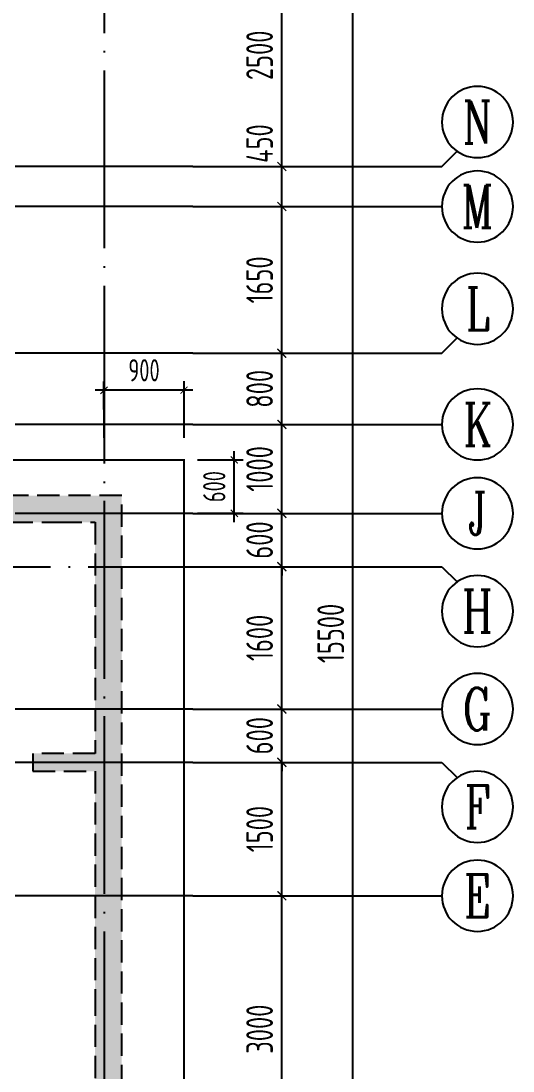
# Model space of a CAD drawing. Extents: x -1058961 to 23600, y -449123 to 2751847.
# Drawn here: x -483028 to -477494, y 23394 to 35201 of the extents above; entities that cross this region are included whole.
import ezdxf
from ezdxf.enums import TextEntityAlignment as Align

# ---------------------------------------------------------------- set-up
doc = ezdxf.new("R2010")
doc.units = 0
doc.header["$LTSCALE"] = 1000
doc.linetypes.add('DASH', pattern=[0.35, 0.25, -0.1])
doc.linetypes.add('DOTE', pattern=[2.42, 2, -0.2, 0.02, -0.2])
doc.layers.get('0').update_dxf_attribs({"linetype": 'CONTINUOUS'})
doc.layers.get('DEFPOINTS').update_dxf_attribs({"linetype": 'CONTINUOUS'})
for name, color, linetype in [('A-AXIS', 1, 'CONTINUOUS'), ('A-DOTE', 10, 'DOTE'), ('AXIS_NUM', 7, 'CONTINUOUS'), ('S-J基础底板', 5, 'CONTINUOUS'), ('S-J基础底板标注', 3, 'CONTINUOUS'), ('S-Q墙填充', 252, 'CONTINUOUS'), ('S-Q墙实线', 6, 'CONTINUOUS'), ('S-Q墙虚线', 6, 'DASH'), ('S-Y一般标注', 3, 'CONTINUOUS')]:
    doc.layers.add(name, color=color, linetype=linetype)
doc.styles.add('TSSD_Axis', font='complex.shx', dxfattribs={"width": 0.7, "bigfont": 'hztxt.shx'})
doc.styles.add('TSSD_DIMENSION', font='Tssdeng.shx', dxfattribs={"width": 0.7, "bigfont": 'tssdchn.shx'})
doc.dimstyles.new('TSSD_100_100', dxfattribs={"dimtxt": 300, "dimasz": 100, "dimexe": 100, "dimexo": 250, "dimgap": 100, "dimtad": 1, "dimdec": 0, "dimzin": 0, "dimdsep": 46, "dimtxsty": 'TSSD_DIMENSION', "dimblk": 'ARCHTICK', "dimcen": 0, "dimdle": 100, "dimclrt": 7, "dimadec": 0, "dimazin": 0, "dimtfac": 1, "dimtdec": 0, "dimtix": 1, "dimtmove": 2, "dimatfit": 3, "dimldrblk": 'ARCHTICK', "dimfxl": 0, "dimtolj": 1, "dimtzin": 0, "dimarcsym": 0})
doc.dimstyles.new('TSSD_100_100$0', dxfattribs={"dimtxt": 300, "dimasz": 80, "dimexe": 100, "dimexo": 250, "dimgap": 100, "dimtad": 1, "dimdec": 0, "dimzin": 0, "dimdsep": 46, "dimtxsty": 'TSSD_DIMENSION', "dimblk": 'ARCHTICK', "dimcen": 0, "dimdle": 100, "dimclrd": 3, "dimclre": 3, "dimclrt": 7, "dimadec": 0, "dimazin": 0, "dimtfac": 1, "dimtdec": 0, "dimtix": 1, "dimtmove": 2, "dimatfit": 3, "dimldrblk": 'ARCHTICK', "dimfxl": 0, "dimtolj": 1, "dimtzin": 0, "dimarcsym": 0})

# ---------------------------------------------------------------- blocks, each defined once
blk = doc.blocks.new('_ArchTick')
at = {"color": 0, "linetype": 'ByBlock', "const_width": 0.15}
blk.add_lwpolyline([(-0.5, -0.5), (0.5, 0.5)], dxfattribs=at)
blk = doc.blocks.new('*D614')
at = {"layer": 'DEFPOINTS', "color": 0}
for p in [(-482094, 31048), (-482093, 30264), (-481193, 30265)]:
    blk.add_point(p, dxfattribs=at)
at = {"layer": 'S-J基础底板标注', "color": 3, "lineweight": -2}
for p, q in [((-482093, 30514), (-482094, 31148)), ((-481193, 30515), (-481194, 31149)), ((-481094, 31049), (-482194, 31048))]:
    blk.add_line(p, q, dxfattribs=at)
at = {"layer": 'S-J基础底板标注', "color": 3, "lineweight": -2, "xscale": 80, "yscale": 80, "zscale": 80}
for p, rotation in [((-482094, 31048), 180.0636639268293), ((-481194, 31049), 0.06366392682928712)]:
    blk.add_blockref('_ArchTick', p, dxfattribs=dict(at, rotation=rotation))
at = {"layer": 'S-J基础底板标注', "color": 7, "insert": (-481644, 31273), "char_height": 250, "attachment_point": 5, "rotation": 0.0637, "style": 'TSSD_DIMENSION'}
blk.add_mtext('\\A1;900', dxfattribs=at)
blk = doc.blocks.new('*D650')
at = {"layer": 'DEFPOINTS', "color": 0}
for p in [(-481293, 30265), (-480629, 30265), (-481293, 29665)]:
    blk.add_point(p, dxfattribs=at)
at = {"layer": 'S-J基础底板标注', "color": 3, "lineweight": -2}
for p, q in [((-480629, 29565), (-480629, 30365)), ((-481043, 30265), (-480529, 30265)), ((-481043, 29665), (-480529, 29665))]:
    blk.add_line(p, q, dxfattribs=at)
at = {"layer": 'S-J基础底板标注', "color": 3, "lineweight": -2, "xscale": 80, "yscale": 80, "zscale": 80}
for p, rotation in [((-480629, 30265), 90), ((-480629, 29665), 270)]:
    blk.add_blockref('_ArchTick', p, dxfattribs=dict(at, rotation=rotation))
at = {"layer": 'S-J基础底板标注', "color": 7, "insert": (-480854, 29965), "char_height": 250, "attachment_point": 5, "rotation": 90, "style": 'TSSD_DIMENSION'}
blk.add_mtext('\\A1;600', dxfattribs=at)
blk = doc.blocks.new('ts_axno')
at = {"color": 0, "linetype": 'ByBlock', "lineweight": -2}
blk.add_circle((0, 0), 0.5, dxfattribs=at)
at = {"color": 0, "linetype": 'ByBlock', "lineweight": -2, "style": 'TSSD_Axis', "width": 0.7}
blk.add_attdef('A', text='', height=0.6, dxfattribs=at).set_placement((0, 0), align=Align.MIDDLE_CENTER)
blk = doc.blocks.new('*D3182')
at = {"layer": 'DEFPOINTS', "color": 0}
for p in [(55600, 10900), (56600, 10900), (55600, 9400)]:
    blk.add_point(p, dxfattribs=at)
at = {"layer": 'S-Y一般标注', "color": 0, "lineweight": -2}
for p, q in [((56600, 9300), (56600, 11000)), ((55850, 10900), (56700, 10900)), ((55850, 9400), (56700, 9400))]:
    blk.add_line(p, q, dxfattribs=at)
at = {"layer": 'S-Y一般标注', "color": 0, "lineweight": -2, "xscale": 100, "yscale": 100, "zscale": 100}
for p, rotation in [((56600, 10900), 90), ((56600, 9400), 270)]:
    blk.add_blockref('_ArchTick', p, dxfattribs=dict(at, rotation=rotation))
at = {"layer": 'S-Y一般标注', "color": 7, "insert": (56350, 10150), "char_height": 300, "attachment_point": 5, "rotation": 90, "style": 'TSSD_DIMENSION'}
blk.add_mtext('\\A1;1500', dxfattribs=at)
blk = doc.blocks.new('*D3183')
at = {"layer": 'DEFPOINTS', "color": 0}
for p in [(55600, 11500), (56600, 11500), (55600, 10900)]:
    blk.add_point(p, dxfattribs=at)
at = {"layer": 'S-Y一般标注', "color": 0, "lineweight": -2}
for p, q in [((56600, 11500), (56600, 11600)), ((55850, 11500), (56700, 11500)), ((56600, 10900), (56600, 11500)), ((55850, 10900), (56700, 10900)), ((56600, 10900), (56600, 10800))]:
    blk.add_line(p, q, dxfattribs=at)
at = {"layer": 'S-Y一般标注', "color": 0, "lineweight": -2, "xscale": 100, "yscale": 100, "zscale": 100}
for p, rotation in [((56600, 11500), 270), ((56600, 10900), 90)]:
    blk.add_blockref('_ArchTick', p, dxfattribs=dict(at, rotation=rotation))
at = {"layer": 'S-Y一般标注', "color": 7, "insert": (56350, 11200), "char_height": 300, "attachment_point": 5, "rotation": 90, "style": 'TSSD_DIMENSION'}
blk.add_mtext('\\A1;600', dxfattribs=at)
blk = doc.blocks.new('*D3184')
at = {"layer": 'DEFPOINTS', "color": 0}
for p in [(55600, 13100), (56600, 13100), (55600, 11500)]:
    blk.add_point(p, dxfattribs=at)
at = {"layer": 'S-Y一般标注', "color": 0, "lineweight": -2}
for p, q in [((56600, 11400), (56600, 13200)), ((55850, 13100), (56700, 13100)), ((55850, 11500), (56700, 11500))]:
    blk.add_line(p, q, dxfattribs=at)
at = {"layer": 'S-Y一般标注', "color": 0, "lineweight": -2, "xscale": 100, "yscale": 100, "zscale": 100}
for p, rotation in [((56600, 13100), 90), ((56600, 11500), 270)]:
    blk.add_blockref('_ArchTick', p, dxfattribs=dict(at, rotation=rotation))
at = {"layer": 'S-Y一般标注', "color": 7, "insert": (56350, 12300), "char_height": 300, "attachment_point": 5, "rotation": 90, "style": 'TSSD_DIMENSION'}
blk.add_mtext('\\A1;1600', dxfattribs=at)
blk = doc.blocks.new('*D3185')
at = {"layer": 'DEFPOINTS', "color": 0}
for p in [(55600, 13700), (56600, 13700), (55600, 13100)]:
    blk.add_point(p, dxfattribs=at)
at = {"layer": 'S-Y一般标注', "color": 0, "lineweight": -2}
for p, q in [((55850, 13700), (56700, 13700)), ((56600, 13700), (56600, 13800)), ((56600, 13100), (56600, 13700)), ((55850, 13100), (56700, 13100)), ((56600, 13100), (56600, 13000))]:
    blk.add_line(p, q, dxfattribs=at)
at = {"layer": 'S-Y一般标注', "color": 0, "lineweight": -2, "xscale": 100, "yscale": 100, "zscale": 100}
for p, rotation in [((56600, 13700), 270), ((56600, 13100), 90)]:
    blk.add_blockref('_ArchTick', p, dxfattribs=dict(at, rotation=rotation))
at = {"layer": 'S-Y一般标注', "color": 7, "insert": (56350, 13400), "char_height": 300, "attachment_point": 5, "rotation": 90, "style": 'TSSD_DIMENSION'}
blk.add_mtext('\\A1;600', dxfattribs=at)
blk = doc.blocks.new('*D3186')
at = {"layer": 'DEFPOINTS', "color": 0}
for p in [(55600, 14700), (56600, 14700), (55600, 13700)]:
    blk.add_point(p, dxfattribs=at)
at = {"layer": 'S-Y一般标注', "color": 0, "lineweight": -2}
for p, q in [((56600, 13600), (56600, 14800)), ((55850, 14700), (56700, 14700)), ((55850, 13700), (56700, 13700))]:
    blk.add_line(p, q, dxfattribs=at)
at = {"layer": 'S-Y一般标注', "color": 0, "lineweight": -2, "xscale": 100, "yscale": 100, "zscale": 100}
for p, rotation in [((56600, 14700), 90), ((56600, 13700), 270)]:
    blk.add_blockref('_ArchTick', p, dxfattribs=dict(at, rotation=rotation))
at = {"layer": 'S-Y一般标注', "color": 7, "insert": (56350, 14200), "char_height": 300, "attachment_point": 5, "rotation": 90, "style": 'TSSD_DIMENSION'}
blk.add_mtext('\\A1;1000', dxfattribs=at)
blk = doc.blocks.new('*D3187')
at = {"layer": 'DEFPOINTS', "color": 0}
for p in [(55600, 20100), (57400, 20100), (55600, 4600)]:
    blk.add_point(p, dxfattribs=at)
at = {"layer": 'S-Y一般标注', "color": 0, "lineweight": -2}
for p, q in [((57400, 4500), (57400, 20200)), ((55850, 20100), (57500, 20100)), ((55850, 4600), (57500, 4600))]:
    blk.add_line(p, q, dxfattribs=at)
at = {"layer": 'S-Y一般标注', "color": 0, "lineweight": -2, "xscale": 100, "yscale": 100, "zscale": 100}
for p, rotation in [((57400, 20100), 90), ((57400, 4600), 270)]:
    blk.add_blockref('_ArchTick', p, dxfattribs=dict(at, rotation=rotation))
at = {"layer": 'S-Y一般标注', "color": 7, "insert": (57150, 12350), "char_height": 300, "attachment_point": 5, "rotation": 90, "style": 'TSSD_DIMENSION'}
blk.add_mtext('\\A1;15500', dxfattribs=at)
blk = doc.blocks.new('*D3188')
at = {"layer": 'DEFPOINTS', "color": 0}
for p in [(55600, 15500), (56600, 15500), (55600, 14700)]:
    blk.add_point(p, dxfattribs=at)
at = {"layer": 'S-Y一般标注', "color": 0, "lineweight": -2}
for p, q in [((56600, 14600), (56600, 15600)), ((55850, 15500), (56700, 15500)), ((55850, 14700), (56700, 14700))]:
    blk.add_line(p, q, dxfattribs=at)
at = {"layer": 'S-Y一般标注', "color": 0, "lineweight": -2, "xscale": 100, "yscale": 100, "zscale": 100}
for p, rotation in [((56600, 15500), 90), ((56600, 14700), 270)]:
    blk.add_blockref('_ArchTick', p, dxfattribs=dict(at, rotation=rotation))
at = {"layer": 'S-Y一般标注', "color": 7, "insert": (56350, 15100), "char_height": 300, "attachment_point": 5, "rotation": 90, "style": 'TSSD_DIMENSION'}
blk.add_mtext('\\A1;800', dxfattribs=at)
blk = doc.blocks.new('*D3189')
at = {"layer": 'DEFPOINTS', "color": 0}
for p in [(55600, 17600), (56600, 17600), (55600, 17150)]:
    blk.add_point(p, dxfattribs=at)
at = {"layer": 'S-Y一般标注', "color": 0, "lineweight": -2}
for p, q in [((55850, 17600), (56700, 17600)), ((56600, 17050), (56600, 17700)), ((55850, 17150), (56700, 17150))]:
    blk.add_line(p, q, dxfattribs=at)
at = {"layer": 'S-Y一般标注', "color": 0, "lineweight": -2, "xscale": 100, "yscale": 100, "zscale": 100}
for p, rotation in [((56600, 17600), 90), ((56600, 17150), 270)]:
    blk.add_blockref('_ArchTick', p, dxfattribs=dict(at, rotation=rotation))
at = {"layer": 'S-Y一般标注', "color": 7, "insert": (56350, 17858), "char_height": 300, "attachment_point": 5, "rotation": 90, "style": 'TSSD_DIMENSION'}
blk.add_mtext('\\A1;450', dxfattribs=at)
blk = doc.blocks.new('*D3190')
at = {"layer": 'DEFPOINTS', "color": 0}
for p in [(55600, 20100), (56600, 20100), (55600, 17600)]:
    blk.add_point(p, dxfattribs=at)
at = {"layer": 'S-Y一般标注', "color": 0, "lineweight": -2}
for p, q in [((56600, 17500), (56600, 20200)), ((55850, 20100), (56700, 20100)), ((55850, 17600), (56700, 17600))]:
    blk.add_line(p, q, dxfattribs=at)
at = {"layer": 'S-Y一般标注', "color": 0, "lineweight": -2, "xscale": 100, "yscale": 100, "zscale": 100}
for p, rotation in [((56600, 20100), 90), ((56600, 17600), 270)]:
    blk.add_blockref('_ArchTick', p, dxfattribs=dict(at, rotation=rotation))
at = {"layer": 'S-Y一般标注', "color": 7, "insert": (56350, 18850), "char_height": 300, "attachment_point": 5, "rotation": 90, "style": 'TSSD_DIMENSION'}
blk.add_mtext('\\A1;2500', dxfattribs=at)
blk = doc.blocks.new('*D3192')
at = {"layer": 'DEFPOINTS', "color": 0}
for p in [(55600, 9400), (56600, 9400), (55600, 6400)]:
    blk.add_point(p, dxfattribs=at)
at = {"layer": 'S-Y一般标注', "color": 0, "lineweight": -2}
for p, q in [((56600, 6300), (56600, 9500)), ((55850, 9400), (56700, 9400)), ((55850, 6400), (56700, 6400))]:
    blk.add_line(p, q, dxfattribs=at)
at = {"layer": 'S-Y一般标注', "color": 0, "lineweight": -2, "xscale": 100, "yscale": 100, "zscale": 100}
for p, rotation in [((56600, 9400), 90), ((56600, 6400), 270)]:
    blk.add_blockref('_ArchTick', p, dxfattribs=dict(at, rotation=rotation))
at = {"layer": 'S-Y一般标注', "color": 7, "insert": (56350, 7900), "char_height": 300, "attachment_point": 5, "rotation": 90, "style": 'TSSD_DIMENSION'}
blk.add_mtext('\\A1;3000', dxfattribs=at)
blk = doc.blocks.new('*D3193')
at = {"layer": 'DEFPOINTS', "color": 0}
for p in [(55600, 17150), (56600, 17150), (55600, 15500)]:
    blk.add_point(p, dxfattribs=at)
at = {"layer": 'S-Y一般标注', "color": 0, "lineweight": -2}
for p, q in [((56600, 15400), (56600, 17250)), ((55850, 17150), (56700, 17150)), ((55850, 15500), (56700, 15500))]:
    blk.add_line(p, q, dxfattribs=at)
at = {"layer": 'S-Y一般标注', "color": 0, "lineweight": -2, "xscale": 100, "yscale": 100, "zscale": 100}
for p, rotation in [((56600, 17150), 90), ((56600, 15500), 270)]:
    blk.add_blockref('_ArchTick', p, dxfattribs=dict(at, rotation=rotation))
at = {"layer": 'S-Y一般标注', "color": 7, "insert": (56350, 16325), "char_height": 300, "attachment_point": 5, "rotation": 90, "style": 'TSSD_DIMENSION'}
blk.add_mtext('\\A1;1650', dxfattribs=at)
blk = doc.blocks.new('20210824.17211196')
at = {"layer": 'S-Q墙填充', "ltscale": 0.5}
h = blk.add_hatch(dxfattribs=at)
h.set_pattern_fill('ARMORED', color=252, scale=30, style=0)
h.set_pattern_definition([(50, (48278.55, 29260.87), (215.17805, -18.82564), [22.5, -247.5]), (355, (48278.55, 29260.87), (-41.6254, 225.65764), [18, -198]), (100.4514, (48296.48, 29259.3), (173.5528, 206.83186), [19.12206, -210.34263]), (46.1842, (48278.55, 29320.87), (320.1723, -49.6557), [33.75, -371.25]), (96.6356, (48305.23, 29316.73), (280.3988, 292.2354), [28.6831, -315.5139]), (351.1842, (48278.55, 29320.87), (280.3986, 292.2356), [27, -297]), (21, (48308.55, 29305.87), (179.07212, -120.78567), [22.5, -247.5]), (326, (48308.55, 29305.87), (72.9946, 217.545), [18, -198]), (71.4514, (48323.47, 29295.8), (252.0668, 96.75915), [19.12206, -210.34263]), (37.5, (48278.55, 29260.87), (3.647957, 99.868156), [0, -195.6, 0, -201, 0, -198.75]), (7.5, (48278.55, 29260.87), (78.92086, 118.32351), [0, -114.6, 0, -191.1, 0, -75.75]), (327.5, (48211.65, 29260.87), (160.14673, -6.76646), [0, -75, 0, -234, 0, -310.5]), (317.5, (48181.65, 29260.87), (174.95585, 30.0315), [0, -97.5, 0, -155.4, 0, -220.5]), (45, (48278.55, 29260.87), (-106.06602, 106.06602), [])])
h.paths.add_polyline_path([(147542, 66729), (145942, 66729), (145542, 66729), (142642, 66729), (142192, 66729), (141292, 66729), (140842, 66729), (139342, 66729), (139342, 67529), (139342, 68529), (138692, 68529), (137042, 68529), (136442, 68529), (136442, 68779), (133242, 68779), (133242, 68529), (132642, 68529), (131042, 68529), (130342, 68529), (130342, 67529), (130342, 66729), (117642, 66729), (117192, 66729), (116292, 66729), (115842, 66729), (114342, 66729), (114342, 67529), (114342, 68529), (113692, 68529), (112042, 68529), (111442, 68529), (111442, 68779), (108242, 68779), (108242, 68529), (107642, 68529), (106042, 68529), (105342, 68529), (105342, 67529), (105342, 66729), (97142, 66729), (97142, 63729), (97142, 61129), (97142, 59029), (99942, 59029), (106442, 59029), (106442, 57829), (107492, 57829), (109842, 57829), (112192, 57829), (113242, 57829), (113242, 59029), (118842, 59029), (119742, 59029), (122342, 59029), (124942, 59029), (125842, 59029), (131442, 59029), (131442, 57829), (132492, 57829), (134842, 57829), (137192, 57829), (138242, 57829), (138242, 59029), (143842, 59029), (144742, 59029), (147542, 59029)])
h.paths.add_polyline_path([(100942, 59329), (100942, 60779), (100742, 60779), (100742, 59329), (99942, 59329), (97442, 59329), (97442, 61129), (97442, 63629), (98142, 63629), (98142, 63829), (97442, 63829), (97442, 66429), (97842, 66429), (98742, 66429), (99042, 66429), (99042, 65779), (99242, 65779), (99242, 66429), (101942, 66429), (101942, 63629), (102142, 63629), (102142, 66429), (102492, 66429), (103392, 66429), (103742, 66429), (103742, 65629), (103942, 65629), (103942, 66429), (105642, 66429), (105642, 67529), (105642, 68229), (106042, 68229), (107642, 68229), (108342, 68229), (108342, 67029), (108542, 67029), (108542, 68329), (108542, 68479), (111142, 68479), (111142, 68329), (111142, 67029), (111342, 67029), (111342, 68229), (112042, 68229), (113692, 68229), (114042, 68229), (114042, 67529), (114042, 66429), (115742, 66429), (115742, 65629), (115942, 65629), (115942, 66429), (116292, 66429), (117192, 66429), (117542, 66429), (117542, 63629), (117742, 63629), (117742, 66429), (120442, 66429), (120442, 63629), (120642, 63629), (120642, 66429), (120942, 66429), (121942, 66429), (122242, 66429), (122242, 66429), (122442, 66429), (122442, 66429), (122742, 66429), (123742, 66429), (124042, 66429), (124042, 63629), (124242, 63629), (124242, 66429), (126942, 66429), (126942, 63629), (127142, 63629), (127142, 66429), (127492, 66429), (128392, 66429), (128742, 66429), (128742, 65629), (128942, 65629), (128942, 66429), (130642, 66429), (130642, 67529), (130642, 68229), (131042, 68229), (132642, 68229), (133342, 68229), (133342, 67029), (133542, 67029), (133542, 68479), (136142, 68479), (136142, 67029), (136342, 67029), (136342, 68229), (137042, 68229), (138692, 68229), (139042, 68229), (139042, 67529), (139042, 66429), (140742, 66429), (140742, 65629), (140942, 65629), (140942, 66429), (141292, 66429), (142192, 66429), (142542, 66429), (142542, 63629), (142742, 63629), (142742, 66429), (145442, 66429), (145442, 65779), (145642, 65779), (145642, 66429), (145942, 66429), (146842, 66429), (147242, 66429), (147242, 63829), (146542, 63829), (146542, 63629), (147242, 63629), (147242, 61129), (147242, 59329), (144742, 59329), (143942, 59329), (143942, 60779), (143742, 60779), (143742, 59329), (138242, 59329), (138242, 59579), (137942, 59579), (137942, 59229), (137942, 58129), (137192, 58129), (134842, 58129), (132492, 58129), (131742, 58129), (131742, 59229), (131742, 59579), (131442, 59579), (131442, 59329), (125942, 59329), (125942, 60779), (125742, 60779), (125742, 59329), (124942, 59329), (122342, 59329), (119742, 59329), (118942, 59329), (118942, 60779), (118742, 60779), (118742, 59329), (113242, 59329), (113242, 59579), (112942, 59579), (112942, 59229), (112942, 58129), (112192, 58129), (109842, 58129), (107492, 58129), (106742, 58129), (106742, 59229), (106742, 59579), (106442, 59579), (106442, 59329)], flags=16)
at = {"layer": 'S-Q墙虚线', "color": 6}
for points in [[(134842, 57829), (137192, 57829), (138242, 57829), (138242, 59029), (143842, 59029), (144742, 59029), (147542, 59029), (147542, 66729), (145942, 66729), (145542, 66729), (142642, 66729), (142192, 66729), (141292, 66729), (140842, 66729), (139342, 66729), (139342, 67529), (139342, 68529), (138692, 68529), (137042, 68529), (136442, 68529), (136442, 68779), (133242, 68779)], [(145942, 66429), (146842, 66429), (147242, 66429), (147242, 63829), (146542, 63829), (146542, 63629), (147242, 63629), (147242, 61129), (147242, 59329)]]:
    blk.add_lwpolyline(points, dxfattribs=at)
blk = doc.blocks.new('20210726.16350016')
at = {"layer": 'A-AXIS'}
for p, q in [((58400, 17600), (58571.6, 17771.7)), ((55600, 17600), (58400, 17600)), ((55600, 17150), (58400, 17150)), ((58400, 15500), (58571.6, 15671.7)), ((55600, 15500), (58400, 15500)), ((55600, 14700), (58400, 14700)), ((55600, 13700), (58400, 13700)), ((55600, 13100.3), (58400, 13100.3)), ((58400, 13100.3), (58571.6, 12928.7)), ((55600, 11500), (58400, 11500)), ((55600, 10900), (58400, 10900)), ((58400, 10900), (58571.6, 10728.4)), ((55600, 9400), (58400, 9400))]:
    blk.add_line(p, q, dxfattribs=at)
at = {"layer": 'A-DOTE'}
for p, q in [((54600, 21100), (54600, 3600)), ((55600, 17600), (3600, 17600)), ((55600, 17150), (3600, 17150)), ((55600, 15500), (3600, 15500)), ((55600, 14700), (3600, 14700)), ((55600, 13700), (3600, 13700)), ((3600, 13100.3), (55600, 13100.3)), ((55600, 11500), (3600, 11500)), ((55600, 10900), (3600, 10900)), ((55600, 9400), (3600, 9400))]:
    blk.add_line(p, q, dxfattribs=at)
at = {"layer": 'A-AXIS'}
ref = blk.add_blockref('ts_axno', (58800, 18100), dxfattribs=dict(at, xscale=-800, yscale=800, zscale=800))
ref.add_attrib('G', 'N', dxfattribs={"layer": 'AXIS_NUM', "height": 480, "style": 'TSSD_Axis', "width": 0.7}).set_placement((58800, 18100), align=Align.MIDDLE_CENTER)
ref = blk.add_blockref('ts_axno', (58800, 17150), dxfattribs=dict(at, xscale=-800, yscale=800, zscale=800, rotation=359.9999999999997))
ref.add_attrib('G', 'M', dxfattribs={"layer": 'AXIS_NUM', "height": 480, "rotation": 360, "style": 'TSSD_Axis', "width": 0.7}).set_placement((58800, 17150), align=Align.MIDDLE_CENTER)
ref = blk.add_blockref('ts_axno', (58800, 16000), dxfattribs=dict(at, xscale=-800, yscale=800, zscale=800))
ref.add_attrib('G', 'L', dxfattribs={"layer": 'AXIS_NUM', "height": 480, "style": 'TSSD_Axis', "width": 0.7}).set_placement((58800, 16000), align=Align.MIDDLE_CENTER)
ref = blk.add_blockref('ts_axno', (58800, 14700), dxfattribs=dict(at, xscale=-800, yscale=800, zscale=800))
ref.add_attrib('G', 'K', dxfattribs={"layer": 'AXIS_NUM', "height": 480, "style": 'TSSD_Axis', "width": 0.7}).set_placement((58800, 14700), align=Align.MIDDLE_CENTER)
ref = blk.add_blockref('ts_axno', (58800, 13700), dxfattribs=dict(at, xscale=-800, yscale=800, zscale=800))
ref.add_attrib('G', 'J', dxfattribs={"layer": 'AXIS_NUM', "height": 480, "style": 'TSSD_Axis', "width": 0.7}).set_placement((58800, 13700), align=Align.MIDDLE_CENTER)
ref = blk.add_blockref('ts_axno', (58800, 12600.3), dxfattribs=dict(at, xscale=-800, yscale=800, zscale=800))
ref.add_attrib('C', 'H', dxfattribs={"layer": 'AXIS_NUM', "height": 480, "style": 'TSSD_Axis', "width": 0.7}).set_placement((58800, 12600.3), align=Align.MIDDLE_CENTER)
ref = blk.add_blockref('ts_axno', (58800, 11500), dxfattribs=dict(at, xscale=-800, yscale=800, zscale=800))
ref.add_attrib('D', 'G', dxfattribs={"layer": 'AXIS_NUM', "height": 480, "style": 'TSSD_Axis', "width": 0.7}).set_placement((58800, 11500), align=Align.MIDDLE_CENTER)
ref = blk.add_blockref('ts_axno', (58800, 10400), dxfattribs=dict(at, xscale=-800, yscale=800, zscale=800))
ref.add_attrib('C', 'F', dxfattribs={"layer": 'AXIS_NUM', "height": 480, "style": 'TSSD_Axis', "width": 0.7}).set_placement((58800, 10400), align=Align.MIDDLE_CENTER)
ref = blk.add_blockref('ts_axno', (58800, 9400), dxfattribs=dict(at, xscale=-800, yscale=800, zscale=800))
ref.add_attrib('B', 'E', dxfattribs={"layer": 'AXIS_NUM', "height": 480, "style": 'TSSD_Axis', "width": 0.7}).set_placement((58800, 9400), align=Align.MIDDLE_CENTER)
at = {"layer": 'S-Y一般标注'}
for base, p1, p2, picture, middle in [((57400, 20100), (55600, 4600), (55600, 20100), '*D3187', (57150, 12350)), ((56600, 20100), (55600, 17600), (55600, 20100), '*D3190', (56350, 18850)), ((56600, 17150), (55600, 15500), (55600, 17150), '*D3193', (56350, 16325)), ((56600, 15500), (55600, 14700), (55600, 15500), '*D3188', (56350, 15100)), ((56600, 14700), (55600, 13700), (55600, 14700), '*D3186', (56350, 14200)), ((56600, 13700), (55600, 13100.3), (55600, 13700), '*D3185', (56350, 13400.2)), ((56600, 13100.3), (55600, 11500), (55600, 13100.3), '*D3184', (56350, 12300.2)), ((56600, 11500), (55600, 10900), (55600, 11500), '*D3183', (56350, 11200)), ((56600, 10900), (55600, 9400), (55600, 10900), '*D3182', (56350, 10150)), ((56600, 9400), (55600, 6400), (55600, 9400), '*D3192', (56350, 7900))]:
    dim = blk.add_linear_dim(base=base, p1=p1, p2=p2, angle=90, dimstyle='TSSD_100_100', dxfattribs=at)
    dim.commit()
    dim.dimension.update_dxf_attribs({"geometry": picture, "text_midpoint": middle})
dim = blk.add_linear_dim(base=(56600, 17600), p1=(55600, 17150), p2=(55600, 17600), angle=90, dimstyle='TSSD_100_100', dxfattribs=at)
dim.commit()
dim.dimension.update_dxf_attribs({"geometry": '*D3189', "text_midpoint": (56350, 17858.1), "dimtype": 160})

msp = doc.modelspace()

# ---------------------------------------------------------------- linework, layer by layer
at = {"layer": 'S-J基础底板', "const_width": 20}
msp.add_lwpolyline([(-523693.85, 20264.52), (-515493.82, 20264.52), (-515493.87, 21764.42), (-498693.81, 21764.64), (-498693.85, 20264.44), (-490493.85, 20264.56), (-490493.85, 21564.49), (-481193.87, 21564.53), (-481193.82, 30264.53), (-489493.84, 30264.53), (-489493.84, 32514.53), (-499693.84, 32514.53), (-499693.84, 30264.53), (-514493.84, 30264.53), (-514493.84, 32514.53), (-524693.84, 32514.53), (-524693.84, 30264.53), (-532893.84, 30264.53), (-532893.84, 21564.53), (-523693.81, 21564.53)], close=True, dxfattribs=at)

# ---------------------------------------------------------------- block references
at = {"layer": 'A-DOTE'}
msp.add_blockref('20210726.16350016', (-536693.83, 15964.46), dxfattribs=at)
at = {"layer": 'S-Q墙实线'}
msp.add_blockref('20210824.17211196', (-629436.13, -36864.48), dxfattribs=at)

# ---------------------------------------------------------------- dimensions: what is measured, and where the dimension line sits
at = {"layer": 'S-J基础底板标注'}
for p1, p2, distance, picture, middle in [((-481192.82, 30264.55), (-482092.82, 30263.55), -784.24, '*D614', (-481643.94, 31273.29)), ((-481292.8, 29664.5), (-481292.8, 30264.55), -663.65, '*D650', (-480854.15, 29964.53))]:
    dim = msp.add_aligned_dim(p1=p1, p2=p2, distance=distance, dimstyle='TSSD_100_100$0', override={"dimtxt": 250}, dxfattribs=at)
    dim.commit()
    dim.dimension.update_dxf_attribs({"geometry": picture, "text_midpoint": middle})

doc.saveas('drawing.dxf')
